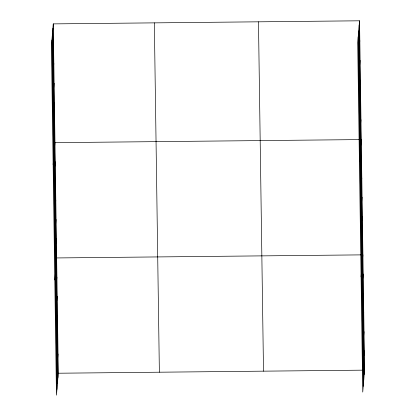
<?xml version="1.0" encoding="UTF-8"?>
<svg xmlns="http://www.w3.org/2000/svg" width="416" height="416" viewBox="0 0 416 416"><rect width="100%" height="100%" fill="white"/><g stroke="black" fill="none" stroke-linecap="round" stroke-linejoin="round"><path stroke-width="0.62" d="M53.264 23.884L51.418 45.859L56.456 395.2L58.302 373.225L53.264 23.884L359.544 20.8L364.582 370.141L362.736 392.116L357.698 42.775L359.544 20.8M53.186 48.001L53.55 43.68M53.472 67.798L53.836 63.476M53.758 87.594L54.122 83.268M54.044 107.39L54.408 103.064M54.33 127.187L54.694 122.86M53.134 164.637L54.974 142.657L359.362 139.594M54.891 166.197L55.255 161.871M55.167 185.411L55.531 181.085M55.442 204.625L55.806 200.299M55.723 223.834L56.087 219.513M55.999 243.048L56.363 238.727M54.792 279.916L56.638 257.941L361.026 254.878M56.555 281.476L56.914 277.155M56.831 300.69L57.195 296.369M57.106 319.904L57.47 315.583M57.387 339.118L57.746 334.797M57.663 358.332L58.027 354.011M359.466 44.918L359.83 40.596M359.752 64.714L360.116 60.393M360.038 84.51L360.402 80.189M360.324 104.307L360.688 99.986M360.61 124.103L360.974 119.782M359.414 161.554L361.254 139.578M361.171 163.114L361.535 158.787M361.447 182.328L361.811 178.001M361.722 201.542L362.086 197.215M362.003 220.756L362.367 216.429M362.279 239.97L362.643 235.643M361.072 276.838L362.918 254.857M362.835 278.398L363.194 274.071M363.111 297.612L363.475 293.285M363.386 316.826L363.75 312.499M363.662 336.034L364.026 331.713M363.943 355.248L364.307 350.927M58.302 373.225L362.684 370.162M359.18 25.121L364.218 374.462M358.691 30.95L363.73 380.292M358.186 36.951L363.225 386.292M258.471 21.819L263.51 371.155M154.336 22.864L159.375 372.206M52.9 28.205L57.938 377.546M52.411 34.029L57.45 383.37M51.906 40.035L56.945 389.376"/></g></svg>
